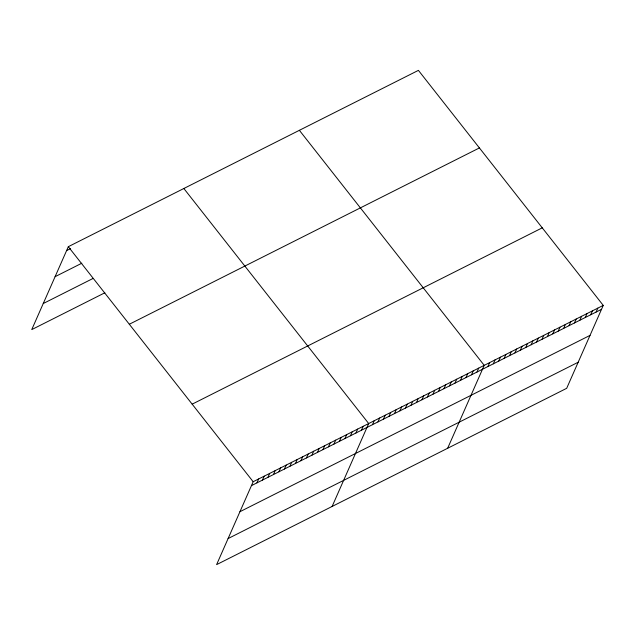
<?xml version="1.0" encoding="UTF-8"?>
<svg xmlns="http://www.w3.org/2000/svg" width="635" height="635" viewBox="0 0 635 635"><rect width="100%" height="100%" fill="white"/><g stroke="black" fill="none" stroke-linecap="round" stroke-linejoin="round"><path stroke-width="0.95" d="M603.25 305.395L253.167 481.719L216.598 564.634L566.682 388.31L603.25 305.395L418.401 70.366L68.318 246.69L31.75 329.605L104.839 292.791M256.937 482.878L258.667 478.949M262.438 480.108L264.168 476.179M267.938 477.329L269.669 473.408M273.439 474.559L275.169 470.638M278.94 471.789L280.67 467.868M284.44 469.019L286.171 465.098M289.941 466.249L291.671 462.328M295.442 463.479L297.172 459.557M300.942 460.708L302.673 456.787M306.443 457.938L308.173 454.009M311.944 455.168L313.674 451.239M317.444 452.398L319.183 448.469M322.953 449.628L324.683 445.699M328.454 446.857L330.184 442.928M333.954 444.087L335.685 440.158M339.455 441.309L341.185 437.388M344.956 438.539L346.686 434.618M350.456 435.769L352.187 431.848M355.957 432.999L357.688 429.077M361.458 430.228L363.188 426.307M332.121 506.444L368.689 423.537L183.848 188.508M372.459 424.688L374.19 420.767M377.96 421.918L379.698 417.989M383.469 419.148L385.199 415.219M388.969 416.377L390.7 412.448M394.47 413.607L396.2 409.678M399.971 410.837L401.701 406.908M405.471 408.059L407.202 404.138M410.972 405.289L412.702 401.368M416.473 402.519L418.203 398.597M421.973 399.748L423.704 395.827M427.474 396.978L429.204 393.057M432.975 394.208L434.705 390.287M438.475 391.438L440.206 387.517M443.976 388.668L445.714 384.747M449.485 385.897L451.215 381.968M454.985 383.127L456.716 379.198M460.486 380.357L462.216 376.428M465.987 377.587L467.717 373.658M471.487 374.817L473.218 370.888M476.988 372.039L478.719 368.117M447.651 448.254L484.219 365.347L299.379 130.318M487.902 366.546L489.633 362.625M493.308 363.823L495.038 359.894M498.721 361.093L500.451 357.172M504.134 358.37L505.865 354.449M509.54 355.648L511.27 351.719M514.953 352.925L516.684 348.996M520.359 350.195L522.097 346.273M525.772 347.472L527.502 343.551M531.185 344.749L532.916 340.82M536.591 342.019L538.321 338.098M542.004 339.296L543.735 335.375M547.418 336.574L549.148 332.645M552.823 333.843L554.553 329.922M558.236 331.121L559.967 327.2M563.65 328.398L565.38 324.469M569.055 325.676L570.786 321.747M574.469 322.945L576.199 319.024M579.874 320.223L581.604 316.293M585.287 317.5L587.018 313.571M590.701 314.769L592.431 310.848M596.106 312.047L597.837 308.126M66.588 250.619L70.517 248.634M55.094 276.685L81.812 263.223M43.243 303.538L92.758 278.598M129.318 324.255L479.401 147.931M192.167 404.162L542.25 227.838M251.428 485.648L601.52 309.324M239.935 511.707L590.026 335.383M228.092 538.567L578.175 362.244M68.318 246.69L253.167 481.719"/></g></svg>
